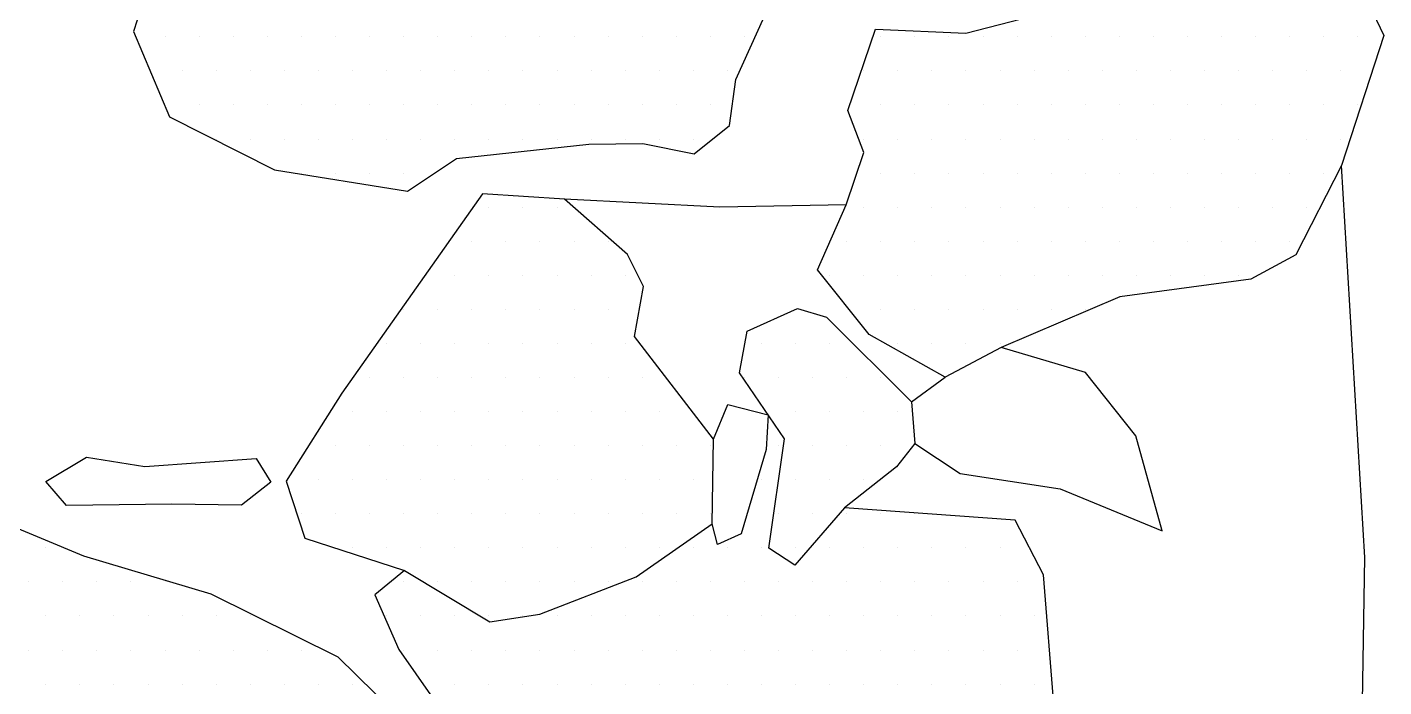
# Model space of a CAD drawing. Header units: metres. Extents: x -1500 to -958, y -1228 to -671.
# Drawn here: x -1121.93 to -1072.17, y -1002.6 to -978.39 of the extents above; entities that cross this region are included whole.
import ezdxf

# ---------------------------------------------------------------- set-up
doc = ezdxf.new("R2010")
doc.units = ezdxf.units.M
doc.header["$LTSCALE"] = 25
doc.header["$MEASUREMENT"] = 0
doc.layers.get('0').update_dxf_attribs({"linetype": 'CONTINUOUS'})
for name, color, linetype in [('BEFUND', 1, 'CONTINUOUS'), ('STEINE', 4, 'CONTINUOUS'), ('STEINESCHRAFF', 4, 'CONTINUOUS')]:
    doc.layers.add(name, color=color, linetype=linetype)

# ---------------------------------------------------------------- blocks, each defined once
blk = doc.blocks.new('*X10')
at = {"color": 0}
for p, q in [((-1116.875, -978.75), (-1116.875, -978.75)), ((-1115.625, -978.75), (-1115.625, -978.75)), ((-1114.375, -978.75), (-1114.375, -978.75)), ((-1113.125, -978.75), (-1113.125, -978.75)), ((-1111.875, -978.75), (-1111.875, -978.75)), ((-1110.625, -978.75), (-1110.625, -978.75)), ((-1109.375, -978.75), (-1109.375, -978.75)), ((-1108.125, -978.75), (-1108.125, -978.75)), ((-1106.875, -978.75), (-1106.875, -978.75)), ((-1105.625, -978.75), (-1105.625, -978.75)), ((-1104.375, -978.75), (-1104.375, -978.75)), ((-1103.125, -978.75), (-1103.125, -978.75)), ((-1101.875, -978.75), (-1101.875, -978.75)), ((-1100.625, -978.75), (-1100.625, -978.75)), ((-1099.375, -978.75), (-1099.375, -978.75)), ((-1098.125, -978.75), (-1098.125, -978.75)), ((-1096.875, -978.75), (-1096.875, -978.75)), ((-1095.625, -978.75), (-1095.625, -978.75)), ((-1090.625, -978.75), (-1090.625, -978.75)), ((-1089.375, -978.75), (-1089.375, -978.75)), ((-1088.125, -978.75), (-1088.125, -978.75)), ((-1086.875, -978.75), (-1086.875, -978.75)), ((-1085.625, -978.75), (-1085.625, -978.75)), ((-1084.375, -978.75), (-1084.375, -978.75)), ((-1083.125, -978.75), (-1083.125, -978.75)), ((-1081.875, -978.75), (-1081.875, -978.75)), ((-1080.625, -978.75), (-1080.625, -978.75)), ((-1079.375, -978.75), (-1079.375, -978.75)), ((-1078.125, -978.75), (-1078.125, -978.75)), ((-1076.875, -978.75), (-1076.875, -978.75)), ((-1075.625, -978.75), (-1075.625, -978.75)), ((-1074.375, -978.75), (-1074.375, -978.75)), ((-1073.125, -978.75), (-1073.125, -978.75)), ((-1116.25, -980), (-1116.25, -980)), ((-1115, -980), (-1115, -980)), ((-1113.75, -980), (-1113.75, -980)), ((-1112.5, -980), (-1112.5, -980)), ((-1111.25, -980), (-1111.25, -980)), ((-1110, -980), (-1110, -980)), ((-1108.75, -980), (-1108.75, -980)), ((-1107.5, -980), (-1107.5, -980)), ((-1106.25, -980), (-1106.25, -980)), ((-1105, -980), (-1105, -980)), ((-1103.75, -980), (-1103.75, -980)), ((-1102.5, -980), (-1102.5, -980)), ((-1101.25, -980), (-1101.25, -980)), ((-1100, -980), (-1100, -980)), ((-1098.75, -980), (-1098.75, -980)), ((-1097.5, -980), (-1097.5, -980)), ((-1096.25, -980), (-1096.25, -980)), ((-1091.25, -980), (-1091.25, -980)), ((-1090, -980), (-1090, -980)), ((-1088.75, -980), (-1088.75, -980)), ((-1087.5, -980), (-1087.5, -980)), ((-1086.25, -980), (-1086.25, -980)), ((-1085, -980), (-1085, -980)), ((-1083.75, -980), (-1083.75, -980)), ((-1082.5, -980), (-1082.5, -980)), ((-1081.25, -980), (-1081.25, -980)), ((-1080, -980), (-1080, -980)), ((-1078.75, -980), (-1078.75, -980)), ((-1077.5, -980), (-1077.5, -980)), ((-1076.25, -980), (-1076.25, -980)), ((-1075, -980), (-1075, -980)), ((-1073.75, -980), (-1073.75, -980)), ((-1116.875, -981.25), (-1116.875, -981.25)), ((-1115.625, -981.25), (-1115.625, -981.25)), ((-1114.375, -981.25), (-1114.375, -981.25)), ((-1113.125, -981.25), (-1113.125, -981.25)), ((-1111.875, -981.25), (-1111.875, -981.25)), ((-1110.625, -981.25), (-1110.625, -981.25)), ((-1109.375, -981.25), (-1109.375, -981.25)), ((-1108.125, -981.25), (-1108.125, -981.25)), ((-1106.875, -981.25), (-1106.875, -981.25)), ((-1105.625, -981.25), (-1105.625, -981.25)), ((-1104.375, -981.25), (-1104.375, -981.25)), ((-1103.125, -981.25), (-1103.125, -981.25)), ((-1101.875, -981.25), (-1101.875, -981.25)), ((-1100.625, -981.25), (-1100.625, -981.25)), ((-1099.375, -981.25), (-1099.375, -981.25)), ((-1098.125, -981.25), (-1098.125, -981.25)), ((-1096.875, -981.25), (-1096.875, -981.25)), ((-1090.625, -981.25), (-1090.625, -981.25)), ((-1089.375, -981.25), (-1089.375, -981.25)), ((-1088.125, -981.25), (-1088.125, -981.25)), ((-1086.875, -981.25), (-1086.875, -981.25)), ((-1085.625, -981.25), (-1085.625, -981.25)), ((-1084.375, -981.25), (-1084.375, -981.25)), ((-1083.125, -981.25), (-1083.125, -981.25)), ((-1081.875, -981.25), (-1081.875, -981.25)), ((-1080.625, -981.25), (-1080.625, -981.25)), ((-1079.375, -981.25), (-1079.375, -981.25)), ((-1078.125, -981.25), (-1078.125, -981.25)), ((-1076.875, -981.25), (-1076.875, -981.25)), ((-1075.625, -981.25), (-1075.625, -981.25)), ((-1074.375, -981.25), (-1074.375, -981.25)), ((-1073.125, -981.25), (-1073.125, -981.25)), ((-1115, -982.5), (-1115, -982.5)), ((-1113.75, -982.5), (-1113.75, -982.5)), ((-1112.5, -982.5), (-1112.5, -982.5)), ((-1111.25, -982.5), (-1111.25, -982.5)), ((-1110, -982.5), (-1110, -982.5)), ((-1108.75, -982.5), (-1108.75, -982.5)), ((-1107.5, -982.5), (-1107.5, -982.5)), ((-1106.25, -982.5), (-1106.25, -982.5)), ((-1105, -982.5), (-1105, -982.5)), ((-1103.75, -982.5), (-1103.75, -982.5)), ((-1102.5, -982.5), (-1102.5, -982.5)), ((-1101.25, -982.5), (-1101.25, -982.5)), ((-1100, -982.5), (-1100, -982.5)), ((-1098.75, -982.5), (-1098.75, -982.5)), ((-1097.5, -982.5), (-1097.5, -982.5)), ((-1091.25, -982.5), (-1091.25, -982.5)), ((-1090, -982.5), (-1090, -982.5)), ((-1088.75, -982.5), (-1088.75, -982.5)), ((-1087.5, -982.5), (-1087.5, -982.5)), ((-1086.25, -982.5), (-1086.25, -982.5)), ((-1085, -982.5), (-1085, -982.5)), ((-1083.75, -982.5), (-1083.75, -982.5)), ((-1082.5, -982.5), (-1082.5, -982.5)), ((-1081.25, -982.5), (-1081.25, -982.5)), ((-1080, -982.5), (-1080, -982.5)), ((-1078.75, -982.5), (-1078.75, -982.5)), ((-1077.5, -982.5), (-1077.5, -982.5)), ((-1076.25, -982.5), (-1076.25, -982.5)), ((-1075, -982.5), (-1075, -982.5)), ((-1073.75, -982.5), (-1073.75, -982.5)), ((-1111.875, -983.75), (-1111.875, -983.75)), ((-1110.625, -983.75), (-1110.625, -983.75)), ((-1109.375, -983.75), (-1109.375, -983.75)), ((-1108.125, -983.75), (-1108.125, -983.75)), ((-1090.625, -983.75), (-1090.625, -983.75)), ((-1089.375, -983.75), (-1089.375, -983.75)), ((-1088.125, -983.75), (-1088.125, -983.75)), ((-1086.875, -983.75), (-1086.875, -983.75)), ((-1085.625, -983.75), (-1085.625, -983.75)), ((-1084.375, -983.75), (-1084.375, -983.75)), ((-1083.125, -983.75), (-1083.125, -983.75)), ((-1081.875, -983.75), (-1081.875, -983.75)), ((-1080.625, -983.75), (-1080.625, -983.75)), ((-1079.375, -983.75), (-1079.375, -983.75)), ((-1078.125, -983.75), (-1078.125, -983.75)), ((-1076.875, -983.75), (-1076.875, -983.75)), ((-1075.625, -983.75), (-1075.625, -983.75)), ((-1074.375, -983.75), (-1074.375, -983.75)), ((-1105, -985), (-1105, -985)), ((-1103.75, -985), (-1103.75, -985)), ((-1102.5, -985), (-1102.5, -985)), ((-1091.25, -985), (-1091.25, -985)), ((-1090, -985), (-1090, -985)), ((-1088.75, -985), (-1088.75, -985)), ((-1087.5, -985), (-1087.5, -985)), ((-1086.25, -985), (-1086.25, -985)), ((-1085, -985), (-1085, -985)), ((-1083.75, -985), (-1083.75, -985)), ((-1082.5, -985), (-1082.5, -985)), ((-1081.25, -985), (-1081.25, -985)), ((-1080, -985), (-1080, -985)), ((-1078.75, -985), (-1078.75, -985)), ((-1077.5, -985), (-1077.5, -985)), ((-1076.25, -985), (-1076.25, -985)), ((-1075, -985), (-1075, -985)), ((-1105.625, -986.25), (-1105.625, -986.25)), ((-1104.375, -986.25), (-1104.375, -986.25)), ((-1103.125, -986.25), (-1103.125, -986.25)), ((-1101.875, -986.25), (-1101.875, -986.25)), ((-1100.625, -986.25), (-1100.625, -986.25)), ((-1091.875, -986.25), (-1091.875, -986.25)), ((-1090.625, -986.25), (-1090.625, -986.25)), ((-1089.375, -986.25), (-1089.375, -986.25)), ((-1088.125, -986.25), (-1088.125, -986.25)), ((-1086.875, -986.25), (-1086.875, -986.25)), ((-1085.625, -986.25), (-1085.625, -986.25)), ((-1084.375, -986.25), (-1084.375, -986.25)), ((-1083.125, -986.25), (-1083.125, -986.25)), ((-1081.875, -986.25), (-1081.875, -986.25)), ((-1080.625, -986.25), (-1080.625, -986.25)), ((-1079.375, -986.25), (-1079.375, -986.25)), ((-1078.125, -986.25), (-1078.125, -986.25)), ((-1076.875, -986.25), (-1076.875, -986.25)), ((-1075.625, -986.25), (-1075.625, -986.25)), ((-1106.25, -987.5), (-1106.25, -987.5)), ((-1105, -987.5), (-1105, -987.5)), ((-1103.75, -987.5), (-1103.75, -987.5)), ((-1102.5, -987.5), (-1102.5, -987.5)), ((-1101.25, -987.5), (-1101.25, -987.5)), ((-1100, -987.5), (-1100, -987.5)), ((-1092.5, -987.5), (-1092.5, -987.5)), ((-1091.25, -987.5), (-1091.25, -987.5)), ((-1090, -987.5), (-1090, -987.5)), ((-1088.75, -987.5), (-1088.75, -987.5)), ((-1087.5, -987.5), (-1087.5, -987.5)), ((-1086.25, -987.5), (-1086.25, -987.5)), ((-1085, -987.5), (-1085, -987.5)), ((-1083.75, -987.5), (-1083.75, -987.5)), ((-1082.5, -987.5), (-1082.5, -987.5)), ((-1081.25, -987.5), (-1081.25, -987.5)), ((-1080, -987.5), (-1080, -987.5)), ((-1078.75, -987.5), (-1078.75, -987.5)), ((-1077.5, -987.5), (-1077.5, -987.5)), ((-1108.125, -988.75), (-1108.125, -988.75)), ((-1106.875, -988.75), (-1106.875, -988.75)), ((-1105.625, -988.75), (-1105.625, -988.75)), ((-1104.375, -988.75), (-1104.375, -988.75)), ((-1103.125, -988.75), (-1103.125, -988.75)), ((-1101.875, -988.75), (-1101.875, -988.75)), ((-1100.625, -988.75), (-1100.625, -988.75)), ((-1090.625, -988.75), (-1090.625, -988.75)), ((-1089.375, -988.75), (-1089.375, -988.75)), ((-1088.125, -988.75), (-1088.125, -988.75)), ((-1086.875, -988.75), (-1086.875, -988.75)), ((-1085.625, -988.75), (-1085.625, -988.75)), ((-1084.375, -988.75), (-1084.375, -988.75)), ((-1083.125, -988.75), (-1083.125, -988.75)), ((-1108.75, -990), (-1108.75, -990)), ((-1107.5, -990), (-1107.5, -990)), ((-1106.25, -990), (-1106.25, -990)), ((-1105, -990), (-1105, -990)), ((-1103.75, -990), (-1103.75, -990)), ((-1102.5, -990), (-1102.5, -990)), ((-1101.25, -990), (-1101.25, -990)), ((-1100, -990), (-1100, -990)), ((-1095, -990), (-1095, -990)), ((-1093.75, -990), (-1093.75, -990)), ((-1092.5, -990), (-1092.5, -990)), ((-1090, -990), (-1090, -990)), ((-1088.75, -990), (-1088.75, -990)), ((-1087.5, -990), (-1087.5, -990)), ((-1086.25, -990), (-1086.25, -990)), ((-1109.375, -991.25), (-1109.375, -991.25)), ((-1108.125, -991.25), (-1108.125, -991.25)), ((-1106.875, -991.25), (-1106.875, -991.25)), ((-1105.625, -991.25), (-1105.625, -991.25)), ((-1104.375, -991.25), (-1104.375, -991.25)), ((-1103.125, -991.25), (-1103.125, -991.25)), ((-1101.875, -991.25), (-1101.875, -991.25)), ((-1100.625, -991.25), (-1100.625, -991.25)), ((-1099.375, -991.25), (-1099.375, -991.25)), ((-1095.625, -991.25), (-1095.625, -991.25)), ((-1094.375, -991.25), (-1094.375, -991.25)), ((-1093.125, -991.25), (-1093.125, -991.25)), ((-1091.875, -991.25), (-1091.875, -991.25)), ((-1090.625, -991.25), (-1090.625, -991.25)), ((-1110, -992.5), (-1110, -992.5)), ((-1108.75, -992.5), (-1108.75, -992.5)), ((-1107.5, -992.5), (-1107.5, -992.5)), ((-1106.25, -992.5), (-1106.25, -992.5)), ((-1105, -992.5), (-1105, -992.5)), ((-1103.75, -992.5), (-1103.75, -992.5)), ((-1102.5, -992.5), (-1102.5, -992.5)), ((-1101.25, -992.5), (-1101.25, -992.5)), ((-1100, -992.5), (-1100, -992.5)), ((-1098.75, -992.5), (-1098.75, -992.5)), ((-1093.75, -992.5), (-1093.75, -992.5)), ((-1092.5, -992.5), (-1092.5, -992.5)), ((-1091.25, -992.5), (-1091.25, -992.5)), ((-1090, -992.5), (-1090, -992.5)), ((-1110.625, -993.75), (-1110.625, -993.75)), ((-1109.375, -993.75), (-1109.375, -993.75)), ((-1108.125, -993.75), (-1108.125, -993.75)), ((-1106.875, -993.75), (-1106.875, -993.75)), ((-1105.625, -993.75), (-1105.625, -993.75)), ((-1104.375, -993.75), (-1104.375, -993.75)), ((-1103.125, -993.75), (-1103.125, -993.75)), ((-1101.875, -993.75), (-1101.875, -993.75)), ((-1100.625, -993.75), (-1100.625, -993.75)), ((-1099.375, -993.75), (-1099.375, -993.75)), ((-1098.125, -993.75), (-1098.125, -993.75)), ((-1096.875, -993.75), (-1096.875, -993.75)), ((-1094.375, -993.75), (-1094.375, -993.75)), ((-1093.125, -993.75), (-1093.125, -993.75)), ((-1091.875, -993.75), (-1091.875, -993.75)), ((-1090.625, -993.75), (-1090.625, -993.75)), ((-1111.25, -995), (-1111.25, -995)), ((-1110, -995), (-1110, -995)), ((-1108.75, -995), (-1108.75, -995)), ((-1107.5, -995), (-1107.5, -995)), ((-1106.25, -995), (-1106.25, -995)), ((-1105, -995), (-1105, -995)), ((-1103.75, -995), (-1103.75, -995)), ((-1102.5, -995), (-1102.5, -995)), ((-1101.25, -995), (-1101.25, -995)), ((-1100, -995), (-1100, -995)), ((-1098.75, -995), (-1098.75, -995)), ((-1097.5, -995), (-1097.5, -995)), ((-1095, -995), (-1095, -995)), ((-1093.75, -995), (-1093.75, -995)), ((-1092.5, -995), (-1092.5, -995)), ((-1091.25, -995), (-1091.25, -995)), ((-1111.875, -996.25), (-1111.875, -996.25)), ((-1110.625, -996.25), (-1110.625, -996.25)), ((-1109.375, -996.25), (-1109.375, -996.25)), ((-1108.125, -996.25), (-1108.125, -996.25)), ((-1106.875, -996.25), (-1106.875, -996.25)), ((-1105.625, -996.25), (-1105.625, -996.25)), ((-1104.375, -996.25), (-1104.375, -996.25)), ((-1103.125, -996.25), (-1103.125, -996.25)), ((-1101.875, -996.25), (-1101.875, -996.25)), ((-1100.625, -996.25), (-1100.625, -996.25)), ((-1099.375, -996.25), (-1099.375, -996.25)), ((-1098.125, -996.25), (-1098.125, -996.25)), ((-1096.875, -996.25), (-1096.875, -996.25)), ((-1094.375, -996.25), (-1094.375, -996.25)), ((-1093.125, -996.25), (-1093.125, -996.25)), ((-1091.875, -996.25), (-1091.875, -996.25)), ((-1090.625, -996.25), (-1090.625, -996.25)), ((-1089.375, -996.25), (-1089.375, -996.25)), ((-1121.25, -997.5), (-1121.25, -997.5)), ((-1110, -997.5), (-1110, -997.5)), ((-1108.75, -997.5), (-1108.75, -997.5)), ((-1107.5, -997.5), (-1107.5, -997.5)), ((-1106.25, -997.5), (-1106.25, -997.5)), ((-1105, -997.5), (-1105, -997.5)), ((-1103.75, -997.5), (-1103.75, -997.5)), ((-1102.5, -997.5), (-1102.5, -997.5)), ((-1101.25, -997.5), (-1101.25, -997.5)), ((-1100, -997.5), (-1100, -997.5)), ((-1098.75, -997.5), (-1098.75, -997.5)), ((-1097.5, -997.5), (-1097.5, -997.5)), ((-1096.25, -997.5), (-1096.25, -997.5)), ((-1095, -997.5), (-1095, -997.5)), ((-1093.75, -997.5), (-1093.75, -997.5)), ((-1092.5, -997.5), (-1092.5, -997.5)), ((-1091.25, -997.5), (-1091.25, -997.5)), ((-1090, -997.5), (-1090, -997.5)), ((-1088.75, -997.5), (-1088.75, -997.5)), ((-1087.5, -997.5), (-1087.5, -997.5)), ((-1086.25, -997.5), (-1086.25, -997.5)), ((-1121.875, -998.75), (-1121.875, -998.75)), ((-1120.625, -998.75), (-1120.625, -998.75)), ((-1119.375, -998.75), (-1119.375, -998.75)), ((-1118.125, -998.75), (-1118.125, -998.75)), ((-1116.875, -998.75), (-1116.875, -998.75)), ((-1108.125, -998.75), (-1108.125, -998.75)), ((-1106.875, -998.75), (-1106.875, -998.75)), ((-1105.625, -998.75), (-1105.625, -998.75)), ((-1104.375, -998.75), (-1104.375, -998.75)), ((-1103.125, -998.75), (-1103.125, -998.75)), ((-1101.875, -998.75), (-1101.875, -998.75)), ((-1100.625, -998.75), (-1100.625, -998.75)), ((-1099.375, -998.75), (-1099.375, -998.75)), ((-1098.125, -998.75), (-1098.125, -998.75)), ((-1096.875, -998.75), (-1096.875, -998.75)), ((-1095.625, -998.75), (-1095.625, -998.75)), ((-1094.375, -998.75), (-1094.375, -998.75)), ((-1093.125, -998.75), (-1093.125, -998.75)), ((-1091.875, -998.75), (-1091.875, -998.75)), ((-1090.625, -998.75), (-1090.625, -998.75)), ((-1089.375, -998.75), (-1089.375, -998.75)), ((-1088.125, -998.75), (-1088.125, -998.75)), ((-1086.875, -998.75), (-1086.875, -998.75)), ((-1085.625, -998.75), (-1085.625, -998.75)), ((-1121.25, -1000), (-1121.25, -1000)), ((-1120, -1000), (-1120, -1000)), ((-1118.75, -1000), (-1118.75, -1000)), ((-1117.5, -1000), (-1117.5, -1000)), ((-1116.25, -1000), (-1116.25, -1000)), ((-1115, -1000), (-1115, -1000)), ((-1113.75, -1000), (-1113.75, -1000)), ((-1108.75, -1000), (-1108.75, -1000)), ((-1107.5, -1000), (-1107.5, -1000)), ((-1106.25, -1000), (-1106.25, -1000)), ((-1105, -1000), (-1105, -1000)), ((-1103.75, -1000), (-1103.75, -1000)), ((-1102.5, -1000), (-1102.5, -1000)), ((-1101.25, -1000), (-1101.25, -1000)), ((-1100, -1000), (-1100, -1000)), ((-1098.75, -1000), (-1098.75, -1000)), ((-1097.5, -1000), (-1097.5, -1000)), ((-1096.25, -1000), (-1096.25, -1000)), ((-1095, -1000), (-1095, -1000)), ((-1093.75, -1000), (-1093.75, -1000)), ((-1092.5, -1000), (-1092.5, -1000)), ((-1091.25, -1000), (-1091.25, -1000)), ((-1090, -1000), (-1090, -1000)), ((-1088.75, -1000), (-1088.75, -1000)), ((-1087.5, -1000), (-1087.5, -1000)), ((-1086.25, -1000), (-1086.25, -1000)), ((-1085, -1000), (-1085, -1000)), ((-1121.875, -1001.25), (-1121.875, -1001.25)), ((-1120.625, -1001.25), (-1120.625, -1001.25)), ((-1119.375, -1001.25), (-1119.375, -1001.25)), ((-1118.125, -1001.25), (-1118.125, -1001.25)), ((-1116.875, -1001.25), (-1116.875, -1001.25)), ((-1115.625, -1001.25), (-1115.625, -1001.25)), ((-1114.375, -1001.25), (-1114.375, -1001.25)), ((-1113.125, -1001.25), (-1113.125, -1001.25)), ((-1111.875, -1001.25), (-1111.875, -1001.25)), ((-1108.125, -1001.25), (-1108.125, -1001.25)), ((-1106.875, -1001.25), (-1106.875, -1001.25)), ((-1105.625, -1001.25), (-1105.625, -1001.25)), ((-1104.375, -1001.25), (-1104.375, -1001.25)), ((-1103.125, -1001.25), (-1103.125, -1001.25)), ((-1101.875, -1001.25), (-1101.875, -1001.25)), ((-1100.625, -1001.25), (-1100.625, -1001.25)), ((-1099.375, -1001.25), (-1099.375, -1001.25)), ((-1098.125, -1001.25), (-1098.125, -1001.25)), ((-1096.875, -1001.25), (-1096.875, -1001.25)), ((-1095.625, -1001.25), (-1095.625, -1001.25)), ((-1094.375, -1001.25), (-1094.375, -1001.25)), ((-1093.125, -1001.25), (-1093.125, -1001.25)), ((-1091.875, -1001.25), (-1091.875, -1001.25)), ((-1090.625, -1001.25), (-1090.625, -1001.25)), ((-1089.375, -1001.25), (-1089.375, -1001.25)), ((-1088.125, -1001.25), (-1088.125, -1001.25)), ((-1086.875, -1001.25), (-1086.875, -1001.25)), ((-1085.625, -1001.25), (-1085.625, -1001.25)), ((-1121.25, -1002.5), (-1121.25, -1002.5)), ((-1120, -1002.5), (-1120, -1002.5)), ((-1118.75, -1002.5), (-1118.75, -1002.5)), ((-1117.5, -1002.5), (-1117.5, -1002.5)), ((-1116.25, -1002.5), (-1116.25, -1002.5)), ((-1115, -1002.5), (-1115, -1002.5)), ((-1113.75, -1002.5), (-1113.75, -1002.5)), ((-1112.5, -1002.5), (-1112.5, -1002.5)), ((-1111.25, -1002.5), (-1111.25, -1002.5)), ((-1110, -1002.5), (-1110, -1002.5)), ((-1106.25, -1002.5), (-1106.25, -1002.5)), ((-1105, -1002.5), (-1105, -1002.5)), ((-1103.75, -1002.5), (-1103.75, -1002.5)), ((-1102.5, -1002.5), (-1102.5, -1002.5)), ((-1101.25, -1002.5), (-1101.25, -1002.5)), ((-1100, -1002.5), (-1100, -1002.5)), ((-1098.75, -1002.5), (-1098.75, -1002.5)), ((-1097.5, -1002.5), (-1097.5, -1002.5)), ((-1096.25, -1002.5), (-1096.25, -1002.5)), ((-1095, -1002.5), (-1095, -1002.5)), ((-1093.75, -1002.5), (-1093.75, -1002.5)), ((-1092.5, -1002.5), (-1092.5, -1002.5)), ((-1091.25, -1002.5), (-1091.25, -1002.5)), ((-1090, -1002.5), (-1090, -1002.5)), ((-1088.75, -1002.5), (-1088.75, -1002.5)), ((-1087.5, -1002.5), (-1087.5, -1002.5)), ((-1086.25, -1002.5), (-1086.25, -1002.5)), ((-1085, -1002.5), (-1085, -1002.5))]:
    blk.add_line(p, q, dxfattribs=at)

msp = doc.modelspace()

# ---------------------------------------------------------------- linework, layer by layer
at = {"layer": 'BEFUND'}
msp.add_lwpolyline([(-1073.125, -1013.75), (-1072.877, -997.852), (-1073.725, -983.467)], dxfattribs=at)
at = {"layer": 'STEINE'}
for points in [[(-1114.33, -972.902), (-1117.046, -973.879), (-1117.5, -976.879), (-1118.036, -978.552), (-1116.708, -981.682), (-1112.865, -983.627), (-1107.985, -984.415), (-1106.183, -983.22), (-1101.334, -982.684), (-1099.346, -982.664), (-1097.466, -983.049), (-1096.176, -981.999), (-1095.946, -980.321), (-1094.891, -977.993), (-1095.109, -975.594), (-1100.015, -973.225)], [(-1091.889, -984.919), (-1091.248, -982.993), (-1091.836, -981.455), (-1090.821, -978.464), (-1087.511, -978.617), (-1085.465, -978.088), (-1082.832, -975.937), (-1081.489, -974.735), (-1079.715, -975.374), (-1077.654, -977.24), (-1075.424, -978.039), (-1072.716, -977.572), (-1072.173, -978.701), (-1073.725, -983.467), (-1075.406, -986.754), (-1077.051, -987.646), (-1081.851, -988.285), (-1086.212, -990.154), (-1088.267, -991.243), (-1091.046, -989.672), (-1092.945, -987.298), (-1091.889, -984.919)], [(-1102.231, -984.708), (-1105.235, -984.509), (-1110.393, -991.819), (-1112.43, -995.049), (-1111.75, -997.149), (-1108.099, -998.326), (-1104.968, -1000.209), (-1103.129, -999.932), (-1099.592, -998.56), (-1096.81, -996.615), (-1096.762, -993.507), (-1099.659, -989.742), (-1099.325, -987.913), (-1099.918, -986.732), (-1102.231, -984.708)], [(-1091.889, -984.919), (-1096.528, -985), (-1102.231, -984.708)], [(-1091.959, -996.028), (-1093.776, -998.14), (-1094.734, -997.514), (-1094.162, -993.497), (-1095.807, -991.076), (-1095.528, -989.551), (-1093.681, -988.714), (-1092.616, -989.036), (-1089.504, -992.142), (-1089.375, -993.672), (-1090.05, -994.528), (-1091.959, -996.028)], [(-1089.375, -993.672), (-1087.71, -994.768), (-1084.05, -995.335), (-1080.302, -996.87), (-1081.268, -993.39), (-1083.117, -991.068), (-1086.212, -990.154)], [(-1089.504, -992.142), (-1088.267, -991.243)], [(-1096.762, -993.507), (-1096.232, -992.241), (-1094.76, -992.621), (-1094.831, -993.894), (-1095.745, -996.988), (-1096.618, -997.383), (-1096.81, -996.615)], [(-1120.496, -995.943), (-1121.247, -995.065), (-1119.755, -994.171), (-1117.62, -994.51), (-1113.539, -994.216), (-1112.992, -995.091), (-1114.075, -995.94), (-1116.622, -995.901), (-1120.496, -995.943)], [(-1124.825, -995.723), (-1119.862, -997.788), (-1115.195, -999.185), (-1110.543, -1001.499), (-1108.485, -1003.518), (-1106.945, -1006.141), (-1106.467, -1008.187), (-1107.345, -1008.938), (-1109.165, -1007.992), (-1112.826, -1007.426)], [(-1108.099, -998.326), (-1109.183, -999.227), (-1108.296, -1001.228), (-1105.355, -1005.452), (-1103.334, -1009.866), (-1101.647, -1012.848), (-1099.318, -1013.852), (-1097.817, -1015.608), (-1097.001, -1015.57), (-1095.442, -1013.606), (-1092.634, -1010.032), (-1088.538, -1005.457), (-1085.666, -1004.279), (-1084.274, -1003.23), (-1084.659, -998.485), (-1085.698, -996.481), (-1091.959, -996.028)]]:
    msp.add_lwpolyline(points, dxfattribs=at)

# ---------------------------------------------------------------- block references
at = {"layer": 'STEINESCHRAFF'}
msp.add_blockref('*X10', (0, 0), dxfattribs=at)

doc.saveas('drawing.dxf')
